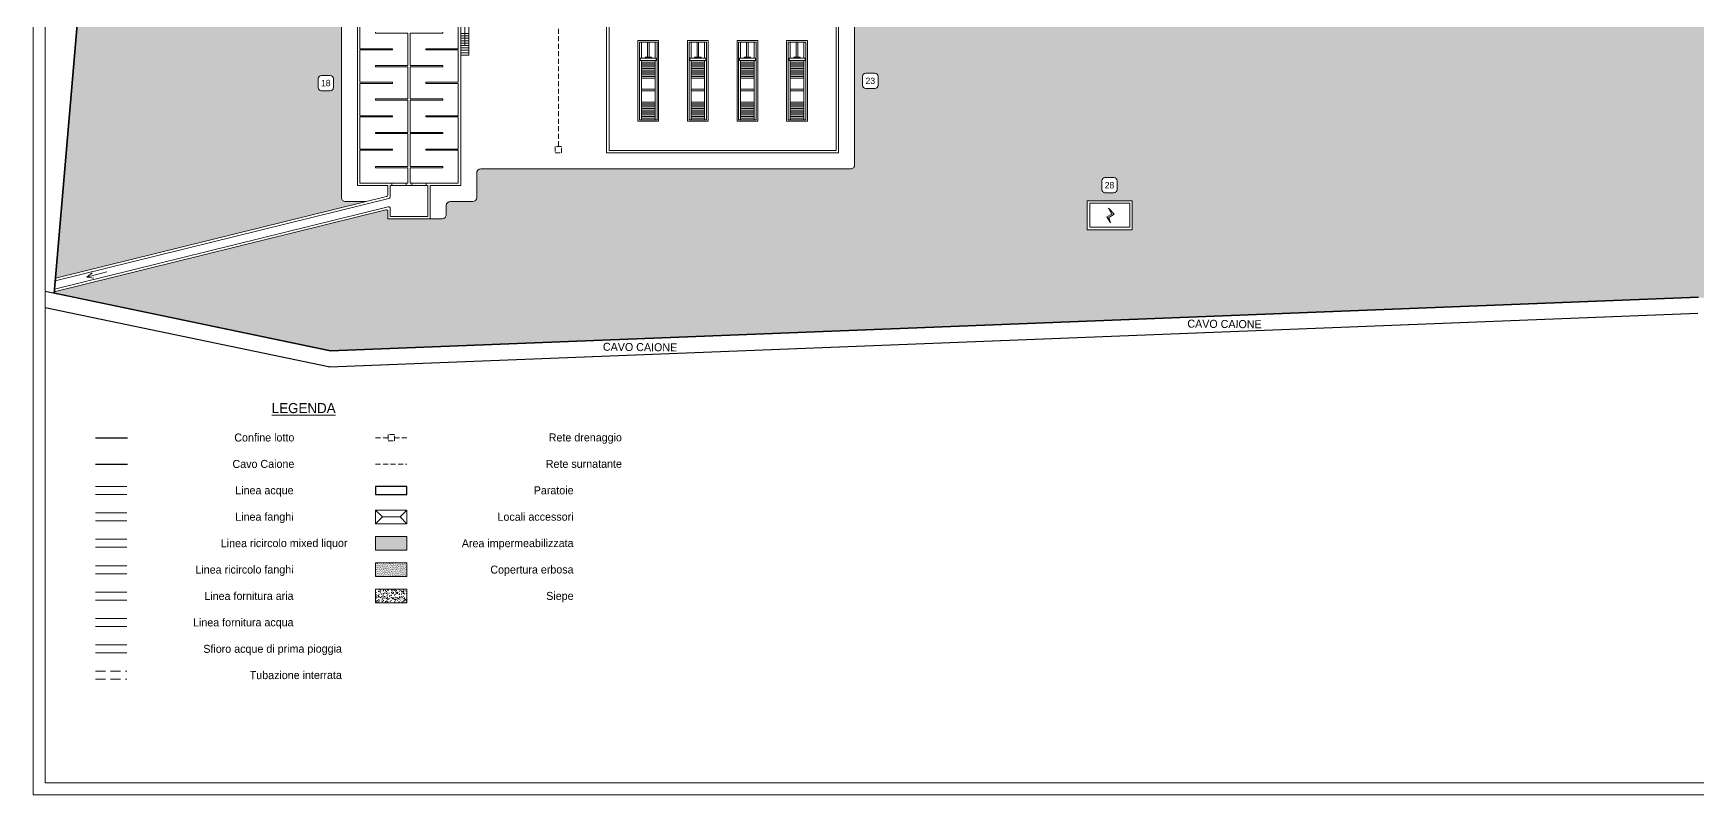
# Model space of a CAD drawing. Extents: x 1590277 to 1604484, y 5018195 to 5026840.
# Drawn here: x 1590276.6 to 1590484.6, y 5018194.9 to 5018290 of the extents above; entities that cross this region are included whole.
import ezdxf

# ---------------------------------------------------------------- set-up
doc = ezdxf.new("R2010")
doc.units = 0
doc.header["$LTSCALE"] = 5
doc.header["$MEASUREMENT"] = 0
doc.linetypes.add('HIDDEN', pattern=[0.375, 0.25, -0.125])
doc.linetypes.add('NASCOSTA2', pattern=[0.1875, 0.125, -0.0625])
for name, color, linetype, lineweight in [('Cartiglio', 7, 'Continuous', 15), ('Confine', 1, 'Continuous', 30), ('Legenda', 7, 'Continuous', 15), ('Locali accessori', 7, 'Continuous', 15), ('Muratura', 7, 'Continuous', 15), ('Quote e scritte', 252, 'Continuous', 15), ('Rete drenaggio', 150, 'NASCOSTA2', 15), ('Rete surnatante', 34, 'NASCOSTA2', 15), ('Scale', 7, 'Continuous', 15), ('Sfioro prima pioggia', 30, 'Continuous', 15), ('Siepe', 104, 'Continuous', 15), ('Tubazioni acqua', 6, 'Continuous', 15), ('Tubazioni acqua classificatore', 130, 'Continuous', 15), ('Tubazioni aria', 160, 'Continuous', 15), ('Tubazioni fanghi', 2, 'Continuous', 15), ('Tubazioni ricircolo ML', 231, 'Continuous', 15), ('Tubazioni ricorcolo fanghi', 80, 'Continuous', 15), ('Verde', 3, 'Continuous', 15), ('Viabilità', 251, 'Continuous', 15)]:
    doc.layers.add(name, color=color, linetype=linetype, lineweight=lineweight)
doc.layers.add('Paratoie', color=6, linetype='Continuous')
pattern_1 = [(50, (0, 0), (0.3586300913, -0.031376067491), [0.0375, -0.4125]), (355, (0, 0), (-0.069375666807, 0.37609606685), [0.03, -0.33]), (100.45144446, (0.0299, -0.0026), (0.289254423364, 0.344719995484), [0.031870096, -0.350571056]), (46.1842, (0, 0.1), (0.533620665336, -0.082759640397), [0.05625, -0.61875]), (96.63563549, (0.04447, 0.0931), (0.467330972837, 0.487059300387), [0.047805171, -0.52585688]), (351.18416399, (0, 0.1), (0.46733097253, 0.487059300135), [0.045, -0.4950000005]), (21, (0.05, 0.075), (0.29845352606, -0.201309445333), [0.0375, -0.4125]), (326, (0.05, 0.075), (0.12165766596, 0.362575022523), [0.03, -0.33]), (71.45144474, (0.07487, 0.05822), (0.420111188365, 0.161265576403), [0.031870095, -0.350571056]), (37.5, (0, 0), (0.0060799276586, 0.1664469269157), [0, -0.326, 0, -0.335, 0, -0.33125]), (7.5, (0, 0), (0.131534768721, 0.197205855941), [0, -0.191, 0, -0.3185, 0, -0.12625]), (327.5, (-0.1115, 0), (0.2669112180862, -0.0112774358672), [0, -0.125, 0, -0.39, 0, -0.5175]), (317.5, (-0.1615, 0), (0.291593084671, 0.050052491166), [0, -0.1625, 0, -0.259, 0, -0.3675])]

msp = doc.modelspace()

# ---------------------------------------------------------------- hatches: boundary and pattern name
at = {"layer": 'Siepe'}
h = msp.add_hatch(dxfattribs=at)
h.set_pattern_fill('AR-CONC', color=256, scale=0.05)
h.set_pattern_definition(pattern_1)
h.paths.add_polyline_path([(1590297.27, 5018441.26), (1590585.06, 5018408.52), (1590585.31, 5018410.71), (1590295.28, 5018443.7), (1590279.55, 5018261.7), (1590281.75, 5018261.51)])
h = msp.add_hatch(dxfattribs=at)
h.set_pattern_fill('AR-CONC', color=256, scale=0.05)
h.set_pattern_definition(pattern_1)
h.paths.add_polyline_path([(1590484.74, 5018257.05), (1590570.3, 5018247.89), (1590570.3, 5018250.1), (1590484.81, 5018259.26), (1590313.92, 5018252.59), (1590300.09, 5018255.48), (1590299.64, 5018253.32), (1590313.73, 5018250.38)])
h = msp.add_hatch(dxfattribs=at)
h.set_pattern_fill('AR-CONC', color=256, scale=0.1)
h.set_pattern_definition([(50, (0, -7.93255), (0.7172601826, -0.06275213498), [0.075, -0.825]), (355, (0, -7.93255), (-0.13875133361, 0.7521921337), [0.06, -0.66]), (100.45144446, (0.0598, -7.9378), (0.57850884673, 0.68943999097), [0.063740192, -0.701142112]), (46.1842, (0, -7.73255), (1.06724133067, -0.1655192808), [0.1125, -1.2375]), (96.63563549, (0.0889, -7.7463), (0.93466194567, 0.97411860077), [0.095610342, -1.05171376]), (351.18416399, (0, -7.7325), (0.93466194505, 0.97411860027), [0.09, -0.990000001]), (21, (0.1, -7.78255), (0.59690705212, -0.402618890665), [0.075, -0.825]), (326, (0.1, -7.78255), (0.24331533192, 0.72515004505), [0.06, -0.66]), (71.45144474, (0.14974, -7.8161), (0.84022237673, 0.32253115281), [0.06374019, -0.701142112]), (37.5, (0, -7.93255), (0.012159855317, 0.332893853831), [0, -0.652, 0, -0.67, 0, -0.6625]), (7.5, (0, -7.93255), (0.263069537442, 0.394411711882), [0, -0.382, 0, -0.637, 0, -0.2525]), (327.5, (-0.223, -7.93255), (0.533822436172, -0.022554871734), [0, -0.25, 0, -0.78, 0, -1.035]), (317.5, (-0.323, -7.93255), (0.583186169342, 0.100104982332), [0, -0.325, 0, -0.518, 0, -0.735])])
h.paths.add_polyline_path([(1590319.39, 5018220.56), (1590319.39, 5018218.86), (1590323.29, 5018218.86), (1590323.29, 5018220.56)])
at = {"layer": 'Verde', "transparency": 33554457}
h = msp.add_hatch(color=256, dxfattribs=at)
h.dxf.hatch_style = 1
edge = h.paths.add_edge_path(flags=16)
edge.add_line((1590301.86, 5018381.35), (1590301.86, 5018382.47))
edge.add_arc((1590301.46, 5018382.47), 0.4, 0, 90)
edge.add_line((1590301.46, 5018382.87), (1590300.34, 5018382.87))
edge.add_arc((1590300.34, 5018382.47), 0.4, 90, 180)
edge.add_line((1590299.94, 5018382.47), (1590299.94, 5018381.35))
edge.add_arc((1590300.34, 5018381.35), 0.4, 180, 270)
edge.add_line((1590300.34, 5018380.95), (1590301.46, 5018380.95))
edge.add_arc((1590301.46, 5018381.35), 0.4, 270, 360)
h.paths.add_polyline_path([(1590373.29, 5018390.9), (1590372.7, 5018390.63), (1590374.84, 5018389.58), (1590374.84, 5018390.14)], flags=17)
h.paths.add_polyline_path([(1590374.84, 5018391.93), (1590372.94, 5018391.07), (1590373.29, 5018390.9), (1590374.84, 5018391.6)], flags=17)
h.paths.add_polyline_path([(1590373.29, 5018390.9), (1590372.94, 5018391.07), (1590372.35, 5018390.8), (1590372.7, 5018390.63)], flags=17)
h.paths.add_polyline_path([(1590372.7, 5018390.63), (1590372.35, 5018390.8), (1590357.9, 5018384.23), (1590357.9, 5018383.93)], flags=17)
h.paths.add_polyline_path([(1590374.84, 5018391.6), (1590373.29, 5018390.9), (1590374.84, 5018390.14)], flags=17)
edge = h.paths.add_edge_path(flags=17)
edge.add_arc((1590352.89, 5018363.24), 16.5, 20.2677, 71.0911, ccw=False)
edge.add_arc((1590368.83, 5018369.13), 0.493, 201.0794, 289.4442)
edge.add_line((1590368.99, 5018368.67), (1590374.5, 5018370.52))
edge.add_arc((1590374.36, 5018370.98), 0.477, 286.6399, 361.9894)
edge.add_line((1590374.84, 5018371), (1590374.84, 5018389.58))
edge.add_line((1590374.84, 5018389.58), (1590372.7, 5018390.63))
edge.add_line((1590372.7, 5018390.63), (1590357.9, 5018383.93))
edge.add_line((1590357.9, 5018383.93), (1590357.9, 5018379.32))
edge.add_arc((1590358.33, 5018379.27), 0.437, 173.922, 257.1912)
h.paths.add_polyline_path([(1590382.86, 5018400.22), (1590382.86, 5018400.56), (1590369.36, 5018392.83), (1590369.66, 5018392.68)], flags=17)
edge = h.paths.add_edge_path(flags=17)
edge.add_line((1590382.86, 5018395.31), (1590382.86, 5018400.22))
edge.add_line((1590382.86, 5018400.22), (1590369.66, 5018392.68))
edge.add_line((1590369.66, 5018392.68), (1590372.94, 5018391.07))
edge.add_line((1590372.94, 5018391.07), (1590374.84, 5018391.93))
edge.add_line((1590374.84, 5018391.93), (1590374.84, 5018394.31))
edge.add_arc((1590375.34, 5018394.31), 0.5, 90, 180, ccw=False)
edge.add_line((1590375.34, 5018394.81), (1590382.36, 5018394.81))
edge.add_arc((1590382.36, 5018395.31), 0.5, 270, 360)
h.paths.add_polyline_path([(1590369.66, 5018392.68), (1590369.14, 5018392.38), (1590372.35, 5018390.8), (1590372.94, 5018391.07)], flags=17)
edge = h.paths.add_edge_path(flags=17)
edge.add_line((1590357.9, 5018384.54), (1590357.9, 5018384.23))
edge.add_line((1590357.9, 5018384.23), (1590372.35, 5018390.8))
edge.add_line((1590372.35, 5018390.8), (1590369.14, 5018392.38))
edge.add_line((1590369.14, 5018392.38), (1590365.98, 5018390.58))
edge.add_arc((1590352.88, 5018400.64), 16.51, 288.9118, 322.4815, ccw=False)
edge.add_arc((1590358.4, 5018384.54), 0.5, 108.9155, 180.0264)
edge = h.paths.add_edge_path(flags=17)
edge.add_arc((1590352.88, 5018400.64), 16.51, 333.0016, 334.7368, ccw=False)
edge.add_line((1590367.59, 5018393.14), (1590368.83, 5018392.53))
edge.add_line((1590368.83, 5018392.53), (1590369.36, 5018392.83))
edge.add_line((1590369.36, 5018392.83), (1590367.81, 5018393.59))
edge = h.paths.add_edge_path(flags=17)
edge.add_line((1590368.83, 5018392.53), (1590367.59, 5018393.14))
edge.add_arc((1590352.88, 5018400.64), 16.51, 324.8356, 333.0016, ccw=False)
edge.add_line((1590366.38, 5018391.13), (1590368.83, 5018392.53))
edge = h.paths.add_edge_path(flags=17)
edge.add_line((1590369.14, 5018392.38), (1590368.83, 5018392.53))
edge.add_line((1590368.83, 5018392.53), (1590366.38, 5018391.13))
edge.add_arc((1590352.88, 5018400.64), 16.51, 322.4815, 324.8356, ccw=False)
edge.add_line((1590365.98, 5018390.58), (1590369.14, 5018392.38))
h.paths.add_polyline_path([(1590369.66, 5018392.68), (1590369.36, 5018392.83), (1590368.83, 5018392.53), (1590369.14, 5018392.38)], flags=17)
edge = h.paths.add_edge_path(flags=17)
edge.add_arc((1590319.37, 5018381.91), 16.51, 269.2862, 271.0217, ccw=False)
edge.add_line((1590319.17, 5018365.4), (1590319.17, 5018344.96))
edge.add_line((1590319.17, 5018344.96), (1590319.67, 5018344.96))
edge.add_line((1590319.67, 5018344.96), (1590319.67, 5018365.4))
edge = h.paths.add_edge_path(flags=17)
edge.add_arc((1590319.37, 5018381.91), 16.51, 271.0217, 307.2947, ccw=False)
edge.add_line((1590319.67, 5018365.4), (1590319.67, 5018344.96))
edge.add_line((1590319.67, 5018344.96), (1590324.13, 5018344.96))
edge.add_line((1590324.13, 5018344.96), (1590330.18, 5018359.44))
edge.add_line((1590330.18, 5018359.44), (1590330.18, 5018368.38))
edge.add_arc((1590329.73, 5018368.48), 0.461, 347.1876, 500.0757)
edge = h.paths.add_edge_path(flags=16)
edge.add_line((1590330.18, 5018345.46), (1590330.18, 5018358.15))
edge.add_line((1590330.18, 5018358.15), (1590330.18, 5018359.44))
edge.add_line((1590330.18, 5018359.44), (1590324.13, 5018344.96))
edge.add_line((1590324.13, 5018344.96), (1590324.67, 5018344.96))
edge.add_line((1590324.67, 5018344.96), (1590329.68, 5018344.96))
edge.add_arc((1590329.68, 5018345.46), 0.5, 270, 360)
edge = h.paths.add_edge_path()
edge.add_arc((1590319.37, 5018381.91), 16.51, 178.1465, 183.3223, ccw=False)
edge.add_arc((1590319.37, 5018381.91), 16.51, 176.7581, 178.1465, ccw=False)
edge.add_line((1590302.89, 5018382.84), (1590302.89, 5018382.87))
edge.add_arc((1590319.37, 5018381.91), 16.51, 38.185, 176.6547, ccw=False)
edge.add_arc((1590332.71, 5018392.42), 0.474, 220.6242, 296.1617)
edge.add_line((1590332.92, 5018392), (1590337.27, 5018393.91))
edge.add_arc((1590337.07, 5018394.36), 0.502, 293.9568, 381.3608)
edge.add_arc((1590352.88, 5018400.64), 16.51, -25.2632, 201.638, ccw=False)
edge.add_line((1590367.81, 5018393.59), (1590369.36, 5018392.83))
edge.add_line((1590369.36, 5018392.83), (1590382.86, 5018400.56))
edge.add_line((1590382.86, 5018400.56), (1590382.86, 5018403.51))
edge.add_arc((1590383.36, 5018403.51), 0.5, 90, 180, ccw=False)
edge.add_line((1590383.36, 5018404.01), (1590431.91, 5018404.01))
edge.add_arc((1590431.91, 5018404.51), 0.5, 270, 360)
edge.add_line((1590432.41, 5018404.51), (1590432.41, 5018406.66))
edge.add_line((1590432.41, 5018406.66), (1590432.41, 5018414.46))
edge.add_line((1590432.41, 5018414.46), (1590459.51, 5018414.46))
edge.add_line((1590459.51, 5018414.46), (1590478.43, 5018414.46))
edge.add_arc((1590478.43, 5018409.46), 5, 0, 90, ccw=False)
edge.add_line((1590483.43, 5018409.46), (1590483.43, 5018394.98))
edge.add_arc((1590488.43, 5018394.98), 5, 180, 270)
edge.add_line((1590488.43, 5018389.98), (1590556.42, 5018389.98))
edge.add_arc((1590556.42, 5018384.98), 5, 0, 90, ccw=False)
edge.add_line((1590561.42, 5018384.98), (1590561.42, 5018379.98))
edge.add_line((1590561.42, 5018379.98), (1590561.42, 5018378.61))
edge.add_line((1590561.42, 5018378.61), (1590566.36, 5018378.61))
edge.add_arc((1590566.36, 5018386.61), 8, 270.0125, 331.805)
edge.add_line((1590573.41, 5018382.83), (1590588.18, 5018410.38))
edge.add_line((1590588.18, 5018410.38), (1590585.31, 5018410.71))
edge.add_line((1590585.31, 5018410.71), (1590585.06, 5018408.52))
edge.add_line((1590585.06, 5018408.52), (1590297.27, 5018441.26))
edge.add_line((1590297.27, 5018441.26), (1590281.75, 5018261.51))
edge.add_line((1590281.75, 5018261.51), (1590279.55, 5018261.7))
edge.add_line((1590279.55, 5018261.7), (1590279.36, 5018259.43))
edge.add_line((1590279.36, 5018259.43), (1590318.19, 5018269.02))
edge.add_line((1590318.19, 5018269.02), (1590315.62, 5018269.02))
edge.add_arc((1590315.62, 5018269.52), 0.5, 180, 270, ccw=False)
edge.add_line((1590315.12, 5018269.52), (1590315.12, 5018304.66))
edge.add_arc((1590314.62, 5018304.66), 0.5, 0, 90)
edge.add_line((1590314.62, 5018305.16), (1590311.62, 5018305.16))
edge.add_arc((1590311.62, 5018305.66), 0.5, 180, 270, ccw=False)
edge.add_line((1590311.12, 5018305.66), (1590311.12, 5018325.66))
edge.add_arc((1590311.62, 5018325.66), 0.5, 90, 180, ccw=False)
edge.add_line((1590311.62, 5018326.16), (1590312.62, 5018326.16))
edge.add_arc((1590312.62, 5018326.66), 0.5, 270, 360)
edge.add_line((1590313.12, 5018326.66), (1590313.12, 5018344.46))
edge.add_arc((1590313.62, 5018344.46), 0.5, 90, 180, ccw=False)
edge.add_line((1590313.62, 5018344.96), (1590319.17, 5018344.96))
edge.add_line((1590319.17, 5018344.96), (1590319.17, 5018365.4))
edge.add_arc((1590319.37, 5018381.91), 16.51, 183.3223, 269.2862, ccw=False)
edge = h.paths.add_edge_path(flags=16)
edge.add_line((1590333.73, 5018394.19), (1590333.73, 5018395.31))
edge.add_arc((1590334.13, 5018395.31), 0.4, 90, 180, ccw=False)
edge.add_line((1590334.13, 5018395.71), (1590335.25, 5018395.71))
edge.add_arc((1590335.25, 5018395.31), 0.4, 0, 90, ccw=False)
edge.add_line((1590335.65, 5018395.31), (1590335.65, 5018394.19))
edge.add_arc((1590335.25, 5018394.19), 0.4, -90, 0, ccw=False)
edge.add_line((1590335.25, 5018393.79), (1590334.13, 5018393.79))
edge.add_arc((1590334.13, 5018394.19), 0.4, 180, 270, ccw=False)
edge = h.paths.add_edge_path(flags=16)
edge.add_line((1590312.12, 5018341.87), (1590312.12, 5018340.75))
edge.add_arc((1590311.72, 5018340.75), 0.4, -90, 0, ccw=False)
edge.add_line((1590311.72, 5018340.35), (1590310.6, 5018340.35))
edge.add_arc((1590310.6, 5018340.75), 0.4, 180, 270, ccw=False)
edge.add_line((1590310.2, 5018340.75), (1590310.2, 5018341.87))
edge.add_arc((1590310.6, 5018341.87), 0.4, 90, 180, ccw=False)
edge.add_line((1590310.6, 5018342.27), (1590311.72, 5018342.27))
edge.add_arc((1590311.72, 5018341.87), 0.4, 0, 90, ccw=False)
edge = h.paths.add_edge_path(flags=16)
edge.add_line((1590312.08, 5018332.4), (1590312.08, 5018331.28))
edge.add_arc((1590311.68, 5018331.28), 0.4, 270, 360, ccw=False)
edge.add_line((1590311.68, 5018330.88), (1590310.56, 5018330.88))
edge.add_arc((1590310.56, 5018331.28), 0.4, 180, 270, ccw=False)
edge.add_line((1590310.16, 5018331.28), (1590310.16, 5018332.4))
edge.add_arc((1590310.56, 5018332.4), 0.4, 90, 180, ccw=False)
edge.add_line((1590310.56, 5018332.8), (1590311.68, 5018332.8))
edge.add_arc((1590311.68, 5018332.4), 0.4, 0, 90, ccw=False)
edge = h.paths.add_edge_path(flags=16)
edge.add_line((1590445.4, 5018417.38), (1590446.52, 5018417.38))
edge.add_arc((1590446.52, 5018416.98), 0.4, 0, 90, ccw=False)
edge.add_line((1590446.92, 5018416.98), (1590446.92, 5018415.86))
edge.add_arc((1590446.52, 5018415.86), 0.4, 270, 360, ccw=False)
edge.add_line((1590446.52, 5018415.46), (1590445.4, 5018415.46))
edge.add_arc((1590445.4, 5018415.86), 0.4, 180, 270, ccw=False)
edge.add_line((1590445, 5018415.86), (1590445, 5018416.98))
edge.add_arc((1590445.4, 5018416.98), 0.4, 90, 180, ccw=False)
edge = h.paths.add_edge_path(flags=16)
edge.add_line((1590312.2, 5018283.26), (1590312.2, 5018284.38))
edge.add_arc((1590312.6, 5018284.38), 0.4, 90, 180, ccw=False)
edge.add_line((1590312.6, 5018284.78), (1590313.72, 5018284.78))
edge.add_arc((1590313.72, 5018284.38), 0.4, 0, 90, ccw=False)
edge.add_line((1590314.12, 5018284.38), (1590314.12, 5018283.26))
edge.add_arc((1590313.72, 5018283.26), 0.4, -90, 0, ccw=False)
edge.add_line((1590313.72, 5018282.86), (1590312.6, 5018282.86))
edge.add_arc((1590312.6, 5018283.26), 0.4, 180, 270, ccw=False)
h.paths.add_polyline_path([(1590312.42, 5018283.21), (1590313.89, 5018283.22), (1590313.89, 5018284.42), (1590312.42, 5018284.41)], flags=0)
h.paths.add_polyline_path([(1590310.42, 5018331.24), (1590311.89, 5018331.24), (1590311.89, 5018332.44), (1590310.42, 5018332.44)], flags=0)
h.paths.add_polyline_path([(1590310.42, 5018340.71), (1590311.89, 5018340.71), (1590311.89, 5018341.91), (1590310.42, 5018341.91)], flags=0)
h.paths.add_polyline_path([(1590333.96, 5018394.15), (1590335.43, 5018394.15), (1590335.42, 5018395.35), (1590333.96, 5018395.35)], flags=0)
h.paths.add_polyline_path([(1590445.3, 5018415.81), (1590446.63, 5018415.82), (1590446.63, 5018417.02), (1590445.3, 5018417.01)], flags=0)
h.paths.add_polyline_path([(1590379.07, 5018398.61), (1590382.86, 5018400.87), (1590382.86, 5018402.45), (1590378.33, 5018399.91)], flags=16)
h.paths.add_polyline_path([(1590319.01, 5018346.89), (1590319.06, 5018352.73), (1590317.56, 5018352.74), (1590317.51, 5018346.91)], flags=16)
h.paths.add_polyline_path([(1590579.18, 5018394.57), (1590582.2, 5018400.14), (1590580.88, 5018400.85), (1590577.86, 5018395.28)], flags=16)
h.paths.add_polyline_path([(1590324.91, 5018346.98), (1590327.16, 5018352.36), (1590325.78, 5018352.94), (1590323.53, 5018347.56)], flags=16)
h.paths.add_polyline_path([(1590300.31, 5018381.31), (1590301.51, 5018381.31), (1590301.5, 5018382.51), (1590300.3, 5018382.51)], flags=0)
h = msp.add_hatch(color=256, dxfattribs=at)
h.dxf.hatch_style = 1
h.paths.add_polyline_path([(1590383.08, 5018329.95), (1590381.42, 5018329.95), (1590381.42, 5018325.12), (1590383.08, 5018325.12)], flags=16)
h.paths.add_polyline_path([(1590450.5, 5018300.29), (1590448.58, 5018300.29), (1590448.58, 5018302.21), (1590450.5, 5018302.21)], flags=16)
h.paths.add_polyline_path([(1590445.2, 5018300.29), (1590443.28, 5018300.29), (1590443.28, 5018302.21), (1590445.2, 5018302.21)], flags=16)
h.paths.add_polyline_path([(1590413.94, 5018269.1), (1590413.94, 5018265.5), (1590408.34, 5018265.5), (1590408.34, 5018269.1)], flags=16)
h.paths.add_polyline_path([(1590413.64, 5018268.8), (1590413.64, 5018265.8), (1590408.64, 5018265.8), (1590408.64, 5018268.8)], flags=0)
h.paths.add_polyline_path([(1590412.07, 5018272.02), (1590412.07, 5018270.1), (1590410.15, 5018270.1), (1590410.15, 5018272.02)], flags=16)
h.paths.add_polyline_path([(1590411.68, 5018267.45), (1590411.04, 5018267.02), (1590411.24, 5018266.35), (1590410.8, 5018267.1), (1590411.4, 5018267.45), (1590410.97, 5018268.21)], flags=0)
h.paths.add_polyline_path([(1590448.74, 5018300.65), (1590450.34, 5018300.65), (1590450.34, 5018301.85), (1590448.74, 5018301.85)], flags=0)
h.paths.add_polyline_path([(1590443.37, 5018300.65), (1590445.11, 5018300.65), (1590445.1, 5018301.85), (1590443.37, 5018301.85)], flags=0)
h.paths.add_polyline_path([(1590410.25, 5018270.46), (1590411.98, 5018270.46), (1590411.98, 5018271.66), (1590410.25, 5018271.66)], flags=0)
edge = h.paths.add_edge_path(flags=16)
edge.add_line((1590382.18, 5018283.54), (1590382.18, 5018284.66))
edge.add_arc((1590381.78, 5018284.66), 0.4, 0, 90)
edge.add_line((1590381.78, 5018285.06), (1590380.66, 5018285.06))
edge.add_arc((1590380.66, 5018284.66), 0.4, 90, 180)
edge.add_line((1590380.26, 5018284.66), (1590380.26, 5018283.54))
edge.add_arc((1590380.66, 5018283.54), 0.4, 180, 270)
edge.add_line((1590380.66, 5018283.14), (1590381.78, 5018283.14))
edge.add_arc((1590381.78, 5018283.54), 0.4, 270, 360.002)
edge = h.paths.add_edge_path(flags=16)
edge.add_arc((1590379.58, 5018311.84), 0.4, 270, 360, ccw=False)
edge.add_line((1590379.58, 5018311.44), (1590378.46, 5018311.44))
edge.add_arc((1590378.46, 5018311.84), 0.4, 180, 270, ccw=False)
edge.add_line((1590378.06, 5018311.84), (1590378.06, 5018312.96))
edge.add_arc((1590378.46, 5018312.96), 0.4, 90, 180, ccw=False)
edge.add_line((1590378.46, 5018313.36), (1590379.58, 5018313.36))
edge.add_arc((1590379.58, 5018312.96), 0.4, 0, 90, ccw=False)
edge.add_line((1590379.98, 5018312.96), (1590379.98, 5018311.84))
edge = h.paths.add_edge_path()
edge.add_arc((1590371.15, 5018337.22), 8.55, 315.0489, 363.1231)
edge.add_arc((1590380.19, 5018337.71), 0.5, 90, 182.8063, ccw=False)
edge.add_line((1590380.19, 5018338.21), (1590410.34, 5018338.21))
edge.add_arc((1590410.34, 5018333.21), 5, 0, 90, ccw=False)
edge.add_line((1590415.34, 5018333.21), (1590415.34, 5018307.81))
edge.add_arc((1590420.34, 5018307.81), 5, 180, 270)
edge.add_line((1590420.34, 5018302.81), (1590435.94, 5018302.81))
edge.add_line((1590435.94, 5018302.81), (1590435.94, 5018303.21))
edge.add_line((1590435.94, 5018303.21), (1590479.34, 5018303.21))
edge.add_arc((1590479.34, 5018304.21), 1, 270, 360)
edge.add_line((1590480.34, 5018304.21), (1590480.34, 5018312.74))
edge.add_arc((1590481.34, 5018312.74), 1, 90.0012, 180, ccw=False)
edge.add_line((1590481.34, 5018313.74), (1590579.61, 5018313.74))
edge.add_line((1590579.61, 5018313.74), (1590577.49, 5018283.99))
edge.add_line((1590577.49, 5018283.99), (1590570.3, 5018283.99))
edge.add_line((1590570.3, 5018283.99), (1590570.3, 5018250.1))
edge.add_line((1590570.3, 5018250.1), (1590484.81, 5018259.26))
edge.add_line((1590484.81, 5018259.26), (1590313.92, 5018252.59))
edge.add_line((1590313.92, 5018252.59), (1590300.09, 5018255.48))
edge.add_line((1590300.09, 5018255.48), (1590299.64, 5018253.32))
edge.add_line((1590299.64, 5018253.32), (1590279.2, 5018257.59))
edge.add_line((1590279.2, 5018257.59), (1590279.21, 5018257.75))
edge.add_line((1590279.21, 5018257.75), (1590320.67, 5018267.98))
edge.add_arc((1590320.72, 5018267.79), 0.2, 0, 103.869, ccw=False)
edge.add_line((1590320.92, 5018267.79), (1590320.92, 5018266.87))
edge.add_line((1590320.92, 5018266.87), (1590327.72, 5018266.87))
edge.add_arc((1590327.72, 5018267.37), 0.5, 270, 360)
edge.add_line((1590328.22, 5018267.37), (1590328.22, 5018268.52))
edge.add_arc((1590328.72, 5018268.52), 0.5, 90, 180, ccw=False)
edge.add_line((1590328.72, 5018269.02), (1590331.52, 5018269.02))
edge.add_arc((1590331.52, 5018269.52), 0.5, 270, 360)
edge.add_line((1590332.02, 5018269.52), (1590332.02, 5018272.6))
edge.add_arc((1590332.52, 5018272.6), 0.5, 90, 180, ccw=False)
edge.add_line((1590332.52, 5018273.1), (1590378.76, 5018273.1))
edge.add_arc((1590378.76, 5018273.6), 0.5, 270, 360)
edge.add_line((1590379.26, 5018273.6), (1590379.26, 5018294.77))
edge.add_arc((1590378.26, 5018294.77), 1, 0, 36.2538)
edge.add_line((1590379.07, 5018295.36), (1590377.26, 5018297.84))
edge.add_arc((1590377.96, 5018298.39), 0.901, 182.0633, 218.3172, ccw=False)
edge.add_line((1590377.06, 5018298.36), (1590377.06, 5018330.83))
edge.add_arc((1590377.56, 5018330.83), 0.5, 135.3656, 180, ccw=False)
h.paths.add_polyline_path([(1590383.07, 5018324.99), (1590383.11, 5018329.99), (1590381.61, 5018330), (1590381.57, 5018325)], flags=24)
at = {"layer": 'Verde'}
h = msp.add_hatch(dxfattribs=at)
h.set_pattern_fill('AR-SAND', color=256, scale=0.1)
h.set_pattern_definition([(37.5, (0, -7.93255), (-0.006299335811, 0.1926823769013), [0, -0.152, 0, -0.17, 0, -0.1625]), (7.5, (0, -7.93255), (0.176977670527, 0.282214606523), [0, -0.082, 0, -0.137, 0, -0.0525]), (327.5, (-0.123, -7.93255), (0.311414186175, 0.0005659053537), [0, -0.05, 0, -0.18, 0, -0.235]), (317.5, (-0.123, -7.93255), (0.300612660457, 0.087767556493), [0, -0.025, 0, -0.118, 0, -0.135])])
h.paths.add_polyline_path([(1590323.29, 5018222.16), (1590323.29, 5018223.86), (1590319.39, 5018223.86), (1590319.39, 5018222.16)])
at = {"layer": 'Viabilità', "transparency": 33554508}
h = msp.add_hatch(color=256, dxfattribs=at)
h.dxf.hatch_style = 1
h.paths.add_polyline_path([(1590323.29, 5018225.46), (1590323.29, 5018227.16), (1590319.39, 5018227.16), (1590319.39, 5018225.46)])

# ---------------------------------------------------------------- linework, layer by layer
at = {"layer": 'Cartiglio', "linetype": 'Continuous'}
for points in [[(1590276.6, 5018194.89), (1590633.3, 5018194.89), (1590633.3, 5018447.19), (1590276.6, 5018447.19)], [(1590278.1, 5018196.39), (1590631.8, 5018196.39), (1590631.8, 5018445.69), (1590278.1, 5018445.69)]]:
    msp.add_lwpolyline(points, close=True, dxfattribs=at)
at = {"layer": 'Confine'}
for p, q in [((1590279.2, 5018257.59), (1590295.28, 5018443.7)), ((1590295.28, 5018443.7), (1590279.2, 5018257.59)), ((1590278.1, 5018257.82), (1590313.73, 5018250.38)), ((1590313.73, 5018250.38), (1590279.2, 5018257.59)), ((1590484.74, 5018257.05), (1590313.73, 5018250.38)), ((1590313.73, 5018250.38), (1590484.74, 5018257.05)), ((1590284.39, 5018239.51), (1590288.39, 5018239.51))]:
    msp.add_line(p, q, dxfattribs=at)
at = {"layer": 'Confine', "color": 5}
for p, q in [((1590278.1, 5018255.78), (1590313.5, 5018248.39)), ((1590313.63, 5018248.38), (1590484.63, 5018255.05)), ((1590284.39, 5018236.21), (1590288.39, 5018236.21))]:
    msp.add_line(p, q, dxfattribs=at)
msp.add_arc((1590313.61, 5018248.88), 0.5, 258.2115, 272.2331, dxfattribs=at)
at = {"layer": 'Legenda'}
for p, q in [((1590323.29, 5018227.16), (1590319.39, 5018227.16)), ((1590319.39, 5018227.16), (1590319.39, 5018225.46)), ((1590323.29, 5018225.46), (1590323.29, 5018227.16)), ((1590319.39, 5018225.46), (1590323.29, 5018225.46)), ((1590323.29, 5018223.86), (1590319.39, 5018223.86)), ((1590319.39, 5018223.86), (1590319.39, 5018222.16)), ((1590319.39, 5018222.16), (1590323.29, 5018222.16)), ((1590323.29, 5018222.16), (1590323.29, 5018223.86)), ((1590323.29, 5018220.56), (1590319.39, 5018220.56)), ((1590319.39, 5018220.56), (1590319.39, 5018218.86)), ((1590323.29, 5018218.86), (1590323.29, 5018220.56)), ((1590319.39, 5018218.86), (1590323.29, 5018218.86))]:
    msp.add_line(p, q, dxfattribs=at)
at = {"layer": 'Legenda', "linetype": 'HIDDEN'}
for p, q in [((1590284.39, 5018210.31), (1590288.29, 5018210.31)), ((1590284.39, 5018209.31), (1590288.29, 5018209.31))]:
    msp.add_line(p, q, dxfattribs=at)
at = {"layer": 'Legenda'}
for points in [[(1590312.6, 5018282.86), (1590313.72, 5018282.86, 0.414214), (1590314.12, 5018283.26), (1590314.12, 5018284.38, 0.414214), (1590313.72, 5018284.78), (1590312.6, 5018284.78, 0.414214), (1590312.2, 5018284.38), (1590312.2, 5018283.26, 0.414214)], [(1590380.66, 5018283.14), (1590381.78, 5018283.14, 0.414214), (1590382.18, 5018283.54), (1590382.18, 5018284.66, 0.414214), (1590381.78, 5018285.06), (1590380.66, 5018285.06, 0.414214), (1590380.26, 5018284.66), (1590380.26, 5018283.54, 0.414214)], [(1590410.55, 5018270.1), (1590411.67, 5018270.1, 0.414214), (1590412.07, 5018270.5), (1590412.07, 5018271.62, 0.414214), (1590411.67, 5018272.02), (1590410.55, 5018272.02, 0.414214), (1590410.15, 5018271.62), (1590410.15, 5018270.5, 0.414214)]]:
    msp.add_lwpolyline(points, format="xyb", close=True, dxfattribs=at)
at = {"layer": 'Locali accessori', "linetype": 'Continuous'}
for p, q in [((1590352.61, 5018286.95), (1590352.61, 5018288.95)), ((1590353.36, 5018288.95), (1590353.36, 5018287.05)), ((1590353.56, 5018288.95), (1590353.56, 5018287.05)), ((1590354.31, 5018286.95), (1590354.31, 5018288.95)), ((1590358.81, 5018286.95), (1590358.81, 5018288.95)), ((1590359.56, 5018288.95), (1590359.56, 5018287.05)), ((1590359.76, 5018288.95), (1590359.76, 5018287.05)), ((1590360.51, 5018286.95), (1590360.51, 5018288.95)), ((1590365.01, 5018286.95), (1590365.01, 5018288.95)), ((1590365.76, 5018288.95), (1590365.76, 5018287.05)), ((1590365.96, 5018288.95), (1590365.96, 5018287.05)), ((1590366.71, 5018286.95), (1590366.71, 5018288.95)), ((1590371.21, 5018286.95), (1590371.21, 5018288.95)), ((1590371.96, 5018288.95), (1590371.96, 5018287.05)), ((1590372.16, 5018288.95), (1590372.16, 5018287.05)), ((1590372.91, 5018286.95), (1590372.91, 5018288.95)), ((1590352.46, 5018286.95), (1590354.46, 5018286.95)), ((1590352.46, 5018286.95), (1590352.46, 5018286.65)), ((1590352.46, 5018286.65), (1590354.46, 5018286.65)), ((1590352.61, 5018279.25), (1590352.61, 5018286.65)), ((1590352.61, 5018286.45), (1590354.31, 5018286.45)), ((1590353.06, 5018287.05), (1590353.86, 5018287.05)), ((1590353.06, 5018287.05), (1590353.06, 5018286.95)), ((1590353.86, 5018287.05), (1590353.86, 5018286.95)), ((1590354.31, 5018279.25), (1590354.31, 5018286.65)), ((1590354.46, 5018286.65), (1590354.46, 5018286.95)), ((1590358.66, 5018286.95), (1590360.66, 5018286.95)), ((1590358.66, 5018286.95), (1590358.66, 5018286.65)), ((1590358.66, 5018286.65), (1590360.66, 5018286.65)), ((1590358.81, 5018279.25), (1590358.81, 5018286.65)), ((1590358.81, 5018286.45), (1590360.51, 5018286.45)), ((1590359.26, 5018287.05), (1590360.06, 5018287.05)), ((1590359.26, 5018287.05), (1590359.26, 5018286.95)), ((1590360.06, 5018287.05), (1590360.06, 5018286.95)), ((1590360.51, 5018279.25), (1590360.51, 5018286.65)), ((1590360.66, 5018286.65), (1590360.66, 5018286.95)), ((1590364.86, 5018286.95), (1590366.86, 5018286.95)), ((1590364.86, 5018286.95), (1590364.86, 5018286.65)), ((1590364.86, 5018286.65), (1590366.86, 5018286.65)), ((1590365.01, 5018279.25), (1590365.01, 5018286.65)), ((1590365.01, 5018286.45), (1590366.71, 5018286.45)), ((1590365.46, 5018287.05), (1590366.26, 5018287.05)), ((1590365.46, 5018287.05), (1590365.46, 5018286.95)), ((1590366.26, 5018287.05), (1590366.26, 5018286.95)), ((1590366.71, 5018279.25), (1590366.71, 5018286.65)), ((1590366.86, 5018286.65), (1590366.86, 5018286.95)), ((1590371.06, 5018286.95), (1590373.06, 5018286.95)), ((1590371.06, 5018286.95), (1590371.06, 5018286.65)), ((1590371.06, 5018286.65), (1590373.06, 5018286.65)), ((1590371.21, 5018279.25), (1590371.21, 5018286.65)), ((1590371.21, 5018286.45), (1590372.91, 5018286.45)), ((1590371.66, 5018287.05), (1590372.46, 5018287.05)), ((1590371.66, 5018287.05), (1590371.66, 5018286.95)), ((1590372.46, 5018287.05), (1590372.46, 5018286.95)), ((1590372.91, 5018279.25), (1590372.91, 5018286.65)), ((1590373.06, 5018286.65), (1590373.06, 5018286.95)), ((1590352.61, 5018286.25), (1590354.31, 5018286.25)), ((1590352.61, 5018286.05), (1590354.31, 5018286.05)), ((1590352.61, 5018285.85), (1590354.31, 5018285.85)), ((1590352.61, 5018285.65), (1590354.31, 5018285.65)), ((1590352.61, 5018285.45), (1590354.31, 5018285.45)), ((1590352.61, 5018285.25), (1590354.31, 5018285.25)), ((1590352.61, 5018285.05), (1590354.31, 5018285.05)), ((1590352.61, 5018284.85), (1590354.31, 5018284.85)), ((1590352.61, 5018284.65), (1590354.31, 5018284.65)), ((1590352.61, 5018284.45), (1590354.31, 5018284.45)), ((1590358.81, 5018286.25), (1590360.51, 5018286.25)), ((1590358.81, 5018286.05), (1590360.51, 5018286.05)), ((1590358.81, 5018285.85), (1590360.51, 5018285.85)), ((1590358.81, 5018285.65), (1590360.51, 5018285.65)), ((1590358.81, 5018285.45), (1590360.51, 5018285.45)), ((1590358.81, 5018285.25), (1590360.51, 5018285.25)), ((1590358.81, 5018285.05), (1590360.51, 5018285.05)), ((1590358.81, 5018284.85), (1590360.51, 5018284.85)), ((1590358.81, 5018284.65), (1590360.51, 5018284.65)), ((1590358.81, 5018284.45), (1590360.51, 5018284.45)), ((1590365.01, 5018286.25), (1590366.71, 5018286.25)), ((1590365.01, 5018286.05), (1590366.71, 5018286.05)), ((1590365.01, 5018285.85), (1590366.71, 5018285.85)), ((1590365.01, 5018285.65), (1590366.71, 5018285.65)), ((1590365.01, 5018285.45), (1590366.71, 5018285.45)), ((1590365.01, 5018285.25), (1590366.71, 5018285.25)), ((1590365.01, 5018285.05), (1590366.71, 5018285.05)), ((1590365.01, 5018284.85), (1590366.71, 5018284.85)), ((1590365.01, 5018284.65), (1590366.71, 5018284.65)), ((1590365.01, 5018284.45), (1590366.71, 5018284.45)), ((1590371.21, 5018286.25), (1590372.91, 5018286.25)), ((1590371.21, 5018286.05), (1590372.91, 5018286.05)), ((1590371.21, 5018285.85), (1590372.91, 5018285.85)), ((1590371.21, 5018285.65), (1590372.91, 5018285.65)), ((1590371.21, 5018285.45), (1590372.91, 5018285.45)), ((1590371.21, 5018285.25), (1590372.91, 5018285.25)), ((1590371.21, 5018285.05), (1590372.91, 5018285.05)), ((1590371.21, 5018284.85), (1590372.91, 5018284.85)), ((1590371.21, 5018284.65), (1590372.91, 5018284.65)), ((1590371.21, 5018284.45), (1590372.91, 5018284.45)), ((1590352.61, 5018283.06), (1590354.31, 5018283.06)), ((1590352.61, 5018282.86), (1590354.31, 5018282.86)), ((1590358.81, 5018283.06), (1590360.51, 5018283.06)), ((1590358.81, 5018282.86), (1590360.51, 5018282.86)), ((1590365.01, 5018283.06), (1590366.71, 5018283.06)), ((1590365.01, 5018282.86), (1590366.71, 5018282.86)), ((1590371.21, 5018283.06), (1590372.91, 5018283.06)), ((1590371.21, 5018282.86), (1590372.91, 5018282.86)), ((1590352.61, 5018281.45), (1590354.31, 5018281.45)), ((1590352.61, 5018281.25), (1590354.31, 5018281.25)), ((1590352.61, 5018281.05), (1590354.31, 5018281.05)), ((1590352.61, 5018280.85), (1590354.31, 5018280.85)), ((1590352.61, 5018280.65), (1590354.31, 5018280.65)), ((1590352.61, 5018280.45), (1590354.31, 5018280.45)), ((1590352.61, 5018280.25), (1590354.31, 5018280.25)), ((1590358.81, 5018281.45), (1590360.51, 5018281.45)), ((1590358.81, 5018281.25), (1590360.51, 5018281.25)), ((1590358.81, 5018281.05), (1590360.51, 5018281.05)), ((1590358.81, 5018280.85), (1590360.51, 5018280.85)), ((1590358.81, 5018280.65), (1590360.51, 5018280.65)), ((1590358.81, 5018280.45), (1590360.51, 5018280.45)), ((1590358.81, 5018280.25), (1590360.51, 5018280.25)), ((1590365.01, 5018281.45), (1590366.71, 5018281.45)), ((1590365.01, 5018281.25), (1590366.71, 5018281.25)), ((1590365.01, 5018281.05), (1590366.71, 5018281.05)), ((1590365.01, 5018280.85), (1590366.71, 5018280.85)), ((1590365.01, 5018280.65), (1590366.71, 5018280.65)), ((1590365.01, 5018280.45), (1590366.71, 5018280.45)), ((1590365.01, 5018280.25), (1590366.71, 5018280.25)), ((1590371.21, 5018281.45), (1590372.91, 5018281.45)), ((1590371.21, 5018281.25), (1590372.91, 5018281.25)), ((1590371.21, 5018281.05), (1590372.91, 5018281.05)), ((1590371.21, 5018280.85), (1590372.91, 5018280.85)), ((1590371.21, 5018280.65), (1590372.91, 5018280.65)), ((1590371.21, 5018280.45), (1590372.91, 5018280.45)), ((1590371.21, 5018280.25), (1590372.91, 5018280.25)), ((1590352.61, 5018280.05), (1590354.31, 5018280.05)), ((1590352.61, 5018279.85), (1590354.31, 5018279.85)), ((1590352.61, 5018279.65), (1590354.31, 5018279.65)), ((1590352.61, 5018279.45), (1590354.31, 5018279.45)), ((1590358.81, 5018280.05), (1590360.51, 5018280.05)), ((1590358.81, 5018279.85), (1590360.51, 5018279.85)), ((1590358.81, 5018279.65), (1590360.51, 5018279.65)), ((1590358.81, 5018279.45), (1590360.51, 5018279.45)), ((1590365.01, 5018280.05), (1590366.71, 5018280.05)), ((1590365.01, 5018279.85), (1590366.71, 5018279.85)), ((1590365.01, 5018279.65), (1590366.71, 5018279.65)), ((1590365.01, 5018279.45), (1590366.71, 5018279.45)), ((1590371.21, 5018280.05), (1590372.91, 5018280.05)), ((1590371.21, 5018279.85), (1590372.91, 5018279.85)), ((1590371.21, 5018279.65), (1590372.91, 5018279.65)), ((1590371.21, 5018279.45), (1590372.91, 5018279.45)), ((1590410.97, 5018268.21), (1590411.4, 5018267.45)), ((1590410.97, 5018268.21), (1590411.68, 5018267.45)), ((1590411.4, 5018267.45), (1590410.8, 5018267.1)), ((1590410.8, 5018267.1), (1590411.24, 5018266.35)), ((1590411.68, 5018267.45), (1590411.04, 5018267.02)), ((1590411.04, 5018267.02), (1590411.24, 5018266.35))]:
    msp.add_line(p, q, dxfattribs=at)
at = {"layer": 'Locali accessori'}
for p, q in [((1590319.39, 5018230.46), (1590319.39, 5018228.76)), ((1590323.29, 5018230.46), (1590319.39, 5018230.46)), ((1590323.29, 5018228.76), (1590323.29, 5018230.46)), ((1590319.39, 5018228.76), (1590323.29, 5018228.76))]:
    msp.add_line(p, q, dxfattribs=at)
at = {"layer": 'Locali accessori', "linetype": 'Continuous'}
for points in [[(1590354.76, 5018279.05), (1590354.76, 5018289.15), (1590352.16, 5018289.15), (1590352.16, 5018279.05)], [(1590354.56, 5018279.25), (1590354.56, 5018288.95), (1590352.36, 5018288.95), (1590352.36, 5018279.25)], [(1590360.96, 5018279.05), (1590360.96, 5018289.15), (1590358.36, 5018289.15), (1590358.36, 5018279.05)], [(1590360.76, 5018279.25), (1590360.76, 5018288.95), (1590358.56, 5018288.95), (1590358.56, 5018279.25)], [(1590367.16, 5018279.05), (1590367.16, 5018289.15), (1590364.56, 5018289.15), (1590364.56, 5018279.05)], [(1590366.96, 5018279.25), (1590366.96, 5018288.95), (1590364.76, 5018288.95), (1590364.76, 5018279.25)], [(1590373.36, 5018279.05), (1590373.36, 5018289.15), (1590370.76, 5018289.15), (1590370.76, 5018279.05)], [(1590373.16, 5018279.25), (1590373.16, 5018288.95), (1590370.96, 5018288.95), (1590370.96, 5018279.25)], [(1590408.34, 5018269.1), (1590408.34, 5018265.5), (1590413.94, 5018265.5), (1590413.94, 5018269.1)], [(1590408.64, 5018268.8), (1590408.64, 5018265.8), (1590413.64, 5018265.8), (1590413.64, 5018268.8)]]:
    msp.add_lwpolyline(points, close=True, dxfattribs=at)
at = {"layer": 'Muratura', "linetype": 'Continuous'}
for p, q in [((1590319.36, 5018290.2), (1590319.36, 5018290.05)), ((1590319.36, 5018290.05), (1590323.42, 5018290.05)), ((1590323.72, 5018290.05), (1590327.78, 5018290.05)), ((1590327.78, 5018290.05), (1590327.78, 5018290.2)), ((1590317.42, 5018288.11), (1590321.48, 5018288.11)), ((1590317.42, 5018287.96), (1590321.48, 5018287.96)), ((1590321.48, 5018287.96), (1590321.48, 5018288.11)), ((1590325.66, 5018288.11), (1590329.72, 5018288.11)), ((1590325.66, 5018288.11), (1590325.66, 5018287.96)), ((1590325.66, 5018287.96), (1590329.72, 5018287.96)), ((1590319.36, 5018286.02), (1590323.42, 5018286.02)), ((1590319.36, 5018286.02), (1590319.36, 5018285.87)), ((1590319.36, 5018285.87), (1590323.42, 5018285.87)), ((1590323.72, 5018286.02), (1590327.78, 5018286.02)), ((1590323.72, 5018285.87), (1590327.78, 5018285.87)), ((1590327.78, 5018285.87), (1590327.78, 5018286.02)), ((1590317.42, 5018283.93), (1590321.48, 5018283.93)), ((1590317.42, 5018283.78), (1590321.48, 5018283.78)), ((1590321.48, 5018283.78), (1590321.48, 5018283.93)), ((1590325.66, 5018283.93), (1590329.72, 5018283.93)), ((1590325.66, 5018283.93), (1590325.66, 5018283.78)), ((1590325.66, 5018283.78), (1590329.72, 5018283.78)), ((1590319.36, 5018281.84), (1590323.42, 5018281.84)), ((1590319.36, 5018281.84), (1590319.36, 5018281.69)), ((1590319.36, 5018281.69), (1590323.42, 5018281.69)), ((1590323.42, 5018277.66), (1590323.42, 5018281.69)), ((1590323.72, 5018281.84), (1590327.78, 5018281.84)), ((1590323.72, 5018281.69), (1590323.72, 5018277.66)), ((1590323.72, 5018281.69), (1590327.78, 5018281.69)), ((1590327.78, 5018281.69), (1590327.78, 5018281.84)), ((1590317.42, 5018279.75), (1590321.48, 5018279.75)), ((1590317.42, 5018279.6), (1590321.48, 5018279.6)), ((1590321.48, 5018279.6), (1590321.48, 5018279.75)), ((1590325.66, 5018279.75), (1590329.72, 5018279.75)), ((1590325.66, 5018279.75), (1590325.66, 5018279.6)), ((1590325.66, 5018279.6), (1590329.72, 5018279.6)), ((1590319.36, 5018277.66), (1590323.42, 5018277.66)), ((1590319.36, 5018277.66), (1590319.36, 5018277.51)), ((1590319.36, 5018277.51), (1590323.42, 5018277.51)), ((1590323.72, 5018277.66), (1590327.78, 5018277.66)), ((1590323.72, 5018277.51), (1590327.78, 5018277.51)), ((1590327.78, 5018277.51), (1590327.78, 5018277.66)), ((1590317.42, 5018275.57), (1590321.48, 5018275.57)), ((1590317.42, 5018275.42), (1590321.48, 5018275.42)), ((1590321.48, 5018275.42), (1590321.48, 5018275.57)), ((1590325.66, 5018275.57), (1590329.72, 5018275.57)), ((1590325.66, 5018275.57), (1590325.66, 5018275.42)), ((1590325.66, 5018275.42), (1590329.72, 5018275.42)), ((1590319.36, 5018273.4), (1590323.42, 5018273.4)), ((1590319.36, 5018273.4), (1590319.36, 5018273.25)), ((1590319.36, 5018273.25), (1590323.42, 5018273.25)), ((1590323.72, 5018273.4), (1590327.78, 5018273.4)), ((1590323.72, 5018273.25), (1590327.78, 5018273.25)), ((1590327.78, 5018273.25), (1590327.78, 5018273.4)), ((1590320.92, 5018271.02), (1590320.92, 5018269.85)), ((1590321.22, 5018271.02), (1590321.22, 5018269.61)), ((1590321.42, 5018271.32), (1590321.42, 5018271.02)), ((1590323.22, 5018271.32), (1590323.22, 5018271.02)), ((1590323.92, 5018271.32), (1590323.92, 5018271.02)), ((1590325.72, 5018271.32), (1590325.72, 5018271.02)), ((1590325.92, 5018271.02), (1590325.92, 5018267.17)), ((1590326.22, 5018271.02), (1590326.22, 5018266.87)), ((1590321.22, 5018268.17), (1590321.22, 5018267.17)), ((1590320.92, 5018266.87), (1590326.22, 5018266.87)), ((1590321.22, 5018267.17), (1590325.92, 5018267.17))]:
    msp.add_line(p, q, dxfattribs=at)
at = {"layer": 'Muratura'}
for p, q in [((1590320.67, 5018267.98), (1590279.21, 5018257.75)), ((1590320.97, 5018268.36), (1590279.24, 5018258.06)), ((1590321.06, 5018269.42), (1590279.33, 5018259.11)), ((1590320.76, 5018269.65), (1590279.36, 5018259.43))]:
    msp.add_line(p, q, dxfattribs=at)
at = {"layer": 'Muratura', "linetype": 'Continuous'}
for points in [[(1590317.12, 5018298.92), (1590317.12, 5018271.02), (1590320.92, 5018271.02)], [(1590317.12, 5018298.92), (1590330.02, 5018298.92), (1590330.02, 5018271.02), (1590326.22, 5018271.02)], [(1590317.42, 5018288.11), (1590317.42, 5018292.14)], [(1590329.72, 5018288.11), (1590329.72, 5018292.14)], [(1590323.42, 5018290.05), (1590323.42, 5018286.02)], [(1590323.72, 5018290.05), (1590323.72, 5018286.02)], [(1590317.42, 5018283.93), (1590317.42, 5018287.96)], [(1590329.72, 5018283.93), (1590329.72, 5018287.96)], [(1590323.42, 5018285.87), (1590323.42, 5018281.84)], [(1590323.72, 5018285.87), (1590323.72, 5018281.84)], [(1590317.42, 5018279.75), (1590317.42, 5018283.78)], [(1590329.72, 5018279.75), (1590329.72, 5018283.78)], [(1590317.42, 5018275.57), (1590317.42, 5018279.6)], [(1590329.72, 5018275.57), (1590329.72, 5018279.6)], [(1590323.42, 5018277.51), (1590323.42, 5018273.4)], [(1590323.72, 5018277.51), (1590323.72, 5018273.4)], [(1590323.42, 5018273.25), (1590323.42, 5018271.32), (1590317.42, 5018271.32), (1590317.42, 5018275.42)], [(1590323.72, 5018273.25), (1590323.72, 5018271.32), (1590329.72, 5018271.32), (1590329.72, 5018275.42)], [(1590321.22, 5018271.02), (1590325.92, 5018271.02)]]:
    msp.add_lwpolyline(points, dxfattribs=at)
for points in [[(1590348.26, 5018275.1), (1590377.26, 5018275.1), (1590377.26, 5018293.1), (1590348.26, 5018293.1)], [(1590348.56, 5018275.4), (1590376.96, 5018275.4), (1590376.96, 5018292.8), (1590348.56, 5018292.8)]]:
    msp.add_lwpolyline(points, close=True, dxfattribs=at)
at = {"layer": 'Muratura', "linetype": 'Continuous', "flags": 128}
msp.add_lwpolyline([(1590323.42, 5018271.32), (1590323.42, 5018271.32)], dxfattribs=at)
at = {"layer": 'Muratura', "linetype": 'Continuous'}
msp.add_lwpolyline([(1590320.67, 5018267.98, -0.487025), (1590320.92, 5018267.79), (1590320.92, 5018266.87)], format="xyb", dxfattribs=at)
for centre, start, end in [((1590320.72, 5018269.85), 283.869, 0), ((1590321.02, 5018268.17), 0, 103.869), ((1590321.02, 5018269.61), 283.869, 0)]:
    msp.add_arc(centre, 0.2, start, end, dxfattribs=at)
at = {"layer": 'Paratoie'}
msp.add_lwpolyline([(1590319.39, 5018232.41), (1590323.29, 5018232.41), (1590323.29, 5018233.41), (1590319.39, 5018233.41)], close=True, dxfattribs=at)
at = {"layer": 'Quote e scritte', "color": 252}
for q in [(1590285.81, 5018260.22), (1590284.15, 5018259.43)]:
    msp.add_line((1590283.28, 5018259.55), q, dxfattribs=at)
at = {"layer": 'Quote e scritte'}
msp.add_line((1590283.28, 5018259.55), (1590283.98, 5018260.09), dxfattribs=at)
at = {"layer": 'Rete drenaggio'}
for p, q in [((1590342.24, 5018298.12), (1590342.24, 5018275.9)), ((1590319.39, 5018239.51), (1590320.94, 5018239.51)), ((1590321.74, 5018239.51), (1590323.29, 5018239.51))]:
    msp.add_line(p, q, dxfattribs=at)
for points in [[(1590341.84, 5018275.1), (1590342.64, 5018275.1), (1590342.64, 5018275.9), (1590341.84, 5018275.9)], [(1590320.94, 5018239.11), (1590321.74, 5018239.11), (1590321.74, 5018239.91), (1590320.94, 5018239.91)]]:
    msp.add_lwpolyline(points, close=True, dxfattribs=at)
at = {"layer": 'Rete surnatante'}
msp.add_line((1590319.39, 5018236.21), (1590323.29, 5018236.21), dxfattribs=at)
at = {"layer": 'Scale'}
for p, q in [((1590331.02, 5018295.32), (1590331.02, 5018287.32)), ((1590330.52, 5018288.52), (1590330.52, 5018293.12)), ((1590331.02, 5018290.02), (1590330.02, 5018290.02)), ((1590331.02, 5018289.72), (1590330.02, 5018289.72)), ((1590331.02, 5018289.42), (1590330.02, 5018289.42)), ((1590331.02, 5018289.12), (1590330.02, 5018289.12)), ((1590331.02, 5018288.82), (1590330.02, 5018288.82)), ((1590331.02, 5018288.52), (1590330.02, 5018288.52)), ((1590331.02, 5018288.22), (1590330.02, 5018288.22)), ((1590331.02, 5018287.92), (1590330.02, 5018287.92)), ((1590331.02, 5018287.62), (1590330.02, 5018287.62)), ((1590331.02, 5018287.32), (1590330.02, 5018287.32)), ((1590319.39, 5018230.46), (1590320.24, 5018229.61)), ((1590323.29, 5018230.46), (1590322.44, 5018229.61)), ((1590319.39, 5018228.76), (1590320.24, 5018229.61)), ((1590320.24, 5018229.61), (1590322.44, 5018229.61)), ((1590323.29, 5018228.76), (1590322.44, 5018229.61))]:
    msp.add_line(p, q, dxfattribs=at)
at = {"layer": 'Sfioro prima pioggia'}
for p, q in [((1590284.39, 5018213.61), (1590288.29, 5018213.61)), ((1590284.39, 5018212.61), (1590288.29, 5018212.61))]:
    msp.add_line(p, q, dxfattribs=at)
at = {"layer": 'Tubazioni acqua'}
for p, q in [((1590284.39, 5018233.41), (1590288.29, 5018233.41)), ((1590284.39, 5018232.41), (1590288.29, 5018232.41))]:
    msp.add_line(p, q, dxfattribs=at)
at = {"layer": 'Tubazioni acqua classificatore'}
for p, q in [((1590284.39, 5018216.91), (1590288.29, 5018216.91)), ((1590284.39, 5018215.91), (1590288.29, 5018215.91))]:
    msp.add_line(p, q, dxfattribs=at)
at = {"layer": 'Tubazioni aria'}
for p, q in [((1590284.39, 5018220.21), (1590288.29, 5018220.21)), ((1590284.39, 5018219.21), (1590288.29, 5018219.21))]:
    msp.add_line(p, q, dxfattribs=at)
at = {"layer": 'Tubazioni fanghi'}
for p, q in [((1590284.39, 5018230.11), (1590288.29, 5018230.11)), ((1590284.39, 5018229.11), (1590288.29, 5018229.11))]:
    msp.add_line(p, q, dxfattribs=at)
at = {"layer": 'Tubazioni ricircolo ML'}
for p, q in [((1590284.39, 5018226.81), (1590288.29, 5018226.81)), ((1590284.39, 5018225.81), (1590288.29, 5018225.81))]:
    msp.add_line(p, q, dxfattribs=at)
at = {"layer": 'Tubazioni ricorcolo fanghi'}
for p, q in [((1590284.39, 5018223.51), (1590288.29, 5018223.51)), ((1590284.39, 5018222.51), (1590288.29, 5018222.51))]:
    msp.add_line(p, q, dxfattribs=at)
at = {"layer": 'Viabilità'}
for p, q in [((1590332.02, 5018272.6), (1590332.02, 5018269.52)), ((1590328.22, 5018268.52), (1590328.22, 5018267.37)), ((1590331.52, 5018269.02), (1590328.72, 5018269.02)), ((1590327.72, 5018266.87), (1590326.22, 5018266.87))]:
    msp.add_line(p, q, dxfattribs=at)
for points in [[(1590425.34, 5018302.81), (1590420.34, 5018302.81, -0.414214), (1590415.34, 5018307.81), (1590415.34, 5018333.21, 0.414214), (1590410.34, 5018338.21), (1590380.19, 5018338.21, 0.431728), (1590379.69, 5018337.68, -0.212576), (1590377.21, 5018331.19, 0.199969), (1590377.06, 5018330.83), (1590377.06, 5018298.43, 0.178039), (1590377.26, 5018297.84), (1590379.07, 5018295.36, -0.15952), (1590379.26, 5018294.77), (1590379.26, 5018273.6, -0.414214), (1590378.76, 5018273.1), (1590332.52, 5018273.1)], [(1590315.12, 5018304.66), (1590315.12, 5018269.52, 0.414214), (1590315.62, 5018269.02), (1590318.19, 5018269.02)]]:
    msp.add_lwpolyline(points, format="xyb", dxfattribs=at)
for centre, start, end in [((1590332.52, 5018272.6), 90, 180), ((1590328.72, 5018268.52), 90, 180), ((1590331.52, 5018269.52), 270, 0), ((1590327.72, 5018267.37), 270, 0)]:
    msp.add_arc(centre, 0.5, start, end, dxfattribs=at)

# ---------------------------------------------------------------- texts
at = {"layer": 'Legenda', "rotation": 0.1015}
for s, insert, char_height, width, attachment_point in [('23', (1590381.22, 5018284.1), 0.8, 1.6028, 5), ('18', (1590313.16, 5018283.82), 0.8, 1.6028, 5), ('28', (1590411.11, 5018271.06), 0.8, 1.6028, 5), ('{\\LLEGENDA}', (1590314.39, 5018243.84), 1.25, 30, 3), ('Confine lotto', (1590309.23, 5018240.04), 1, 19.5899, 3), ('Rete drenaggio', (1590350.17, 5018240.05), 1, 25.6368, 3), ('Cavo Caione', (1590309.23, 5018236.74), 1, 19.5899, 3), ('Rete surnatante', (1590350.17, 5018236.75), 1, 25.6368, 3), ('Linea acque', (1590309.13, 5018233.44), 1, 19.5899, 3), ('Paratoie', (1590344.13, 5018233.44), 1, 19.5899, 3), ('Linea fanghi', (1590309.13, 5018230.14), 1, 19.5899, 3), ('Locali accessori', (1590344.13, 5018230.14), 1, 19.5899, 3), ('Linea ricircolo mixed liquor', (1590315.87, 5018226.85), 1, 26.3341, 3), ('Area impermeabilizzata', (1590344.13, 5018226.84), 1, 19.5899, 3), ('Linea ricircolo fanghi', (1590309.13, 5018223.54), 1, 19.5899, 3), ('Copertura erbosa', (1590344.13, 5018223.54), 1, 19.5899, 3), ('Linea fornitura aria', (1590309.13, 5018220.24), 1, 19.5899, 3), ('Siepe', (1590344.13, 5018220.24), 1, 19.5899, 3), ('Linea fornitura acqua', (1590309.13, 5018216.94), 1, 19.5899, 3), ('Sfioro acque di prima pioggia', (1590315.17, 5018213.65), 1, 25.6368, 3), ('Tubazione interrata', (1590315.17, 5018210.35), 1, 25.6368, 3)]:
    msp.add_mtext(s, dxfattribs=dict(at, insert=insert, char_height=char_height, width=width, attachment_point=attachment_point))
at = {"layer": 'Quote e scritte', "color": 252, "char_height": 1, "width": 68.8068, "attachment_point": 3, "rotation": 359.4867}
for insert in [(1590430.14, 5018254.18), (1590357.09, 5018251.29)]:
    msp.add_mtext('CAVO CAIONE', dxfattribs=dict(at, insert=insert))

doc.saveas('drawing.dxf')
